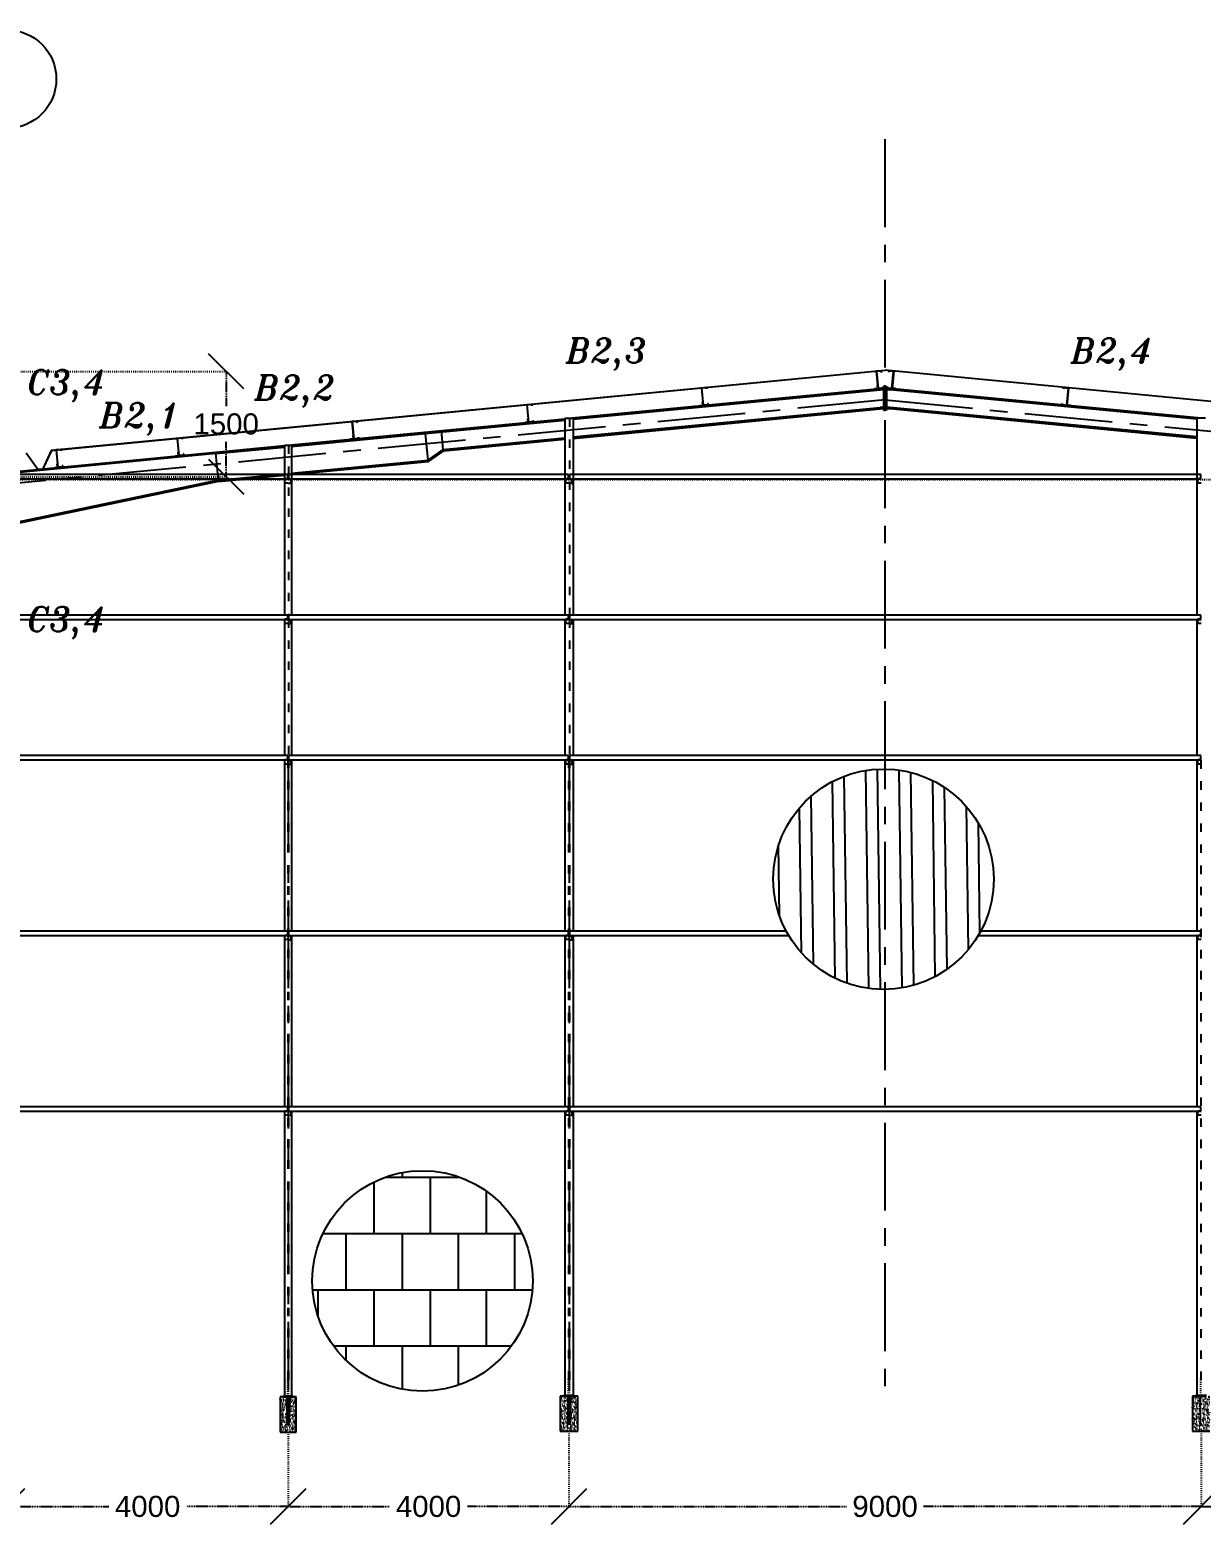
# Model space of a CAD drawing. Header units: inches. Extents: x -15 to 1885144, y -42615 to 866270.
# Drawn here: x 1700358 to 1717034, y 101029 to 122299 of the extents above; entities that cross this region are included whole.
import ezdxf

# ---------------------------------------------------------------- set-up
doc = ezdxf.new("R2010")
doc.units = ezdxf.units.IN
doc.header["$LTSCALE"] = 100
doc.header["$MEASUREMENT"] = 0
for name, pattern in [('CENTER', [2, 1.25, -0.25, 0.25, -0.25]), ('dash line', [30, 12, -18]), ('PHANTOM2', [1.25, 0.625, -0.125, 0.125, -0.125, 0.125, -0.125])]:
    doc.linetypes.add(name, pattern=pattern)
for name, color, linetype in [('axis', 8, 'PHANTOM2'), ('bolt', 1, 'Continuous'), ('corrugated sheet', 6, 'Continuous'), ('dimensions', 10, 'PHANTOM2'), ('layout', 7, 'Continuous'), ('pedestal', 9, 'Continuous'), ('purlins', 4, 'Continuous'), ('sections', 3, 'Continuous'), ('text', 3, 'Continuous')]:
    doc.layers.add(name, color=color, linetype=linetype)
doc.styles.get("Standard").update_dxf_attribs({"font": 'arial.ttf'})
doc.styles.add('TEXT-3', font='ITALICT.shx', dxfattribs={"height": 350})
doc.dimstyles.new('Dim_1', dxfattribs={"dimtxt": 300, "dimasz": 500, "dimexe": 0.0625, "dimexo": 0.0625, "dimgap": 100, "dimtad": 0, "dimtih": 1, "dimtoh": 1, "dimdec": 0, "dimzin": 0, "dimdsep": 46, "dimtxsty": 'Standard', "dimblk": 'OBLIQUE', "dimcen": 0.09, "dimclrd": 256, "dimclre": 256, "dimclrt": 256, "dimadec": 0, "dimazin": 0, "dimtm": 1e-09, "dimtfac": 1, "dimtdec": 0, "dimtofl": 0, "dimtmove": 0, "dimatfit": 3, "dimfxl": 1, "dimtfillclr": 256, "dimtolj": 1, "dimtzin": 0, "dimlwe": -1, "dimarcsym": 0})

# ---------------------------------------------------------------- blocks, each defined once
blk = doc.blocks.new('*U1408')
at = {"layer": 'purlins', "ltscale": 10}
h = blk.add_hatch(color=256, dxfattribs=at)
h.dxf.hatch_style = 1
h.paths.add_polyline_path([(124, -228), (129, -228), (129, -218), (124, -218)])
for p, q in [((124, -1), (54, -1)), ((54, -1), (54, -21)), ((54, -21), (56, -21)), ((56, -21), (56, -3)), ((56, -3), (122, -3)), ((122, -249), (122, -3)), ((124, -1), (124, -251)), ((129, -201), (124, -201)), ((129, -246), (129, -201)), ((54, -251), (54, -231)), ((54, -231), (56, -231)), ((124, -251), (54, -251)), ((56, -231), (56, -249)), ((56, -249), (122, -249)), ((129, -218), (124, -218)), ((129, -228), (124, -228)), ((124, -251), (174, -251)), ((174, -246), (129, -246)), ((174, -251), (174, -246))]:
    blk.add_line(p, q, dxfattribs=at)
blk = doc.blocks.new('*U1410')
at = {"layer": 'sections', "color": 0, "linetype": 'ByBlock', "lineweight": -2, "transparency": 16777216, "rotation": 354.5164095555347}
for p in [(1647534, 259923), (1650023, 259684), (1652511, 259445), (1655000, 259206), (1657489, 258968)]:
    blk.add_blockref('*U1408', p, dxfattribs=at)
blk = doc.blocks.new('*U1411')
at = {"layer": 'purlins', "ltscale": 10}
h = blk.add_hatch(color=256, dxfattribs=at)
h.dxf.hatch_style = 1
h.paths.add_polyline_path([(124, -228), (129, -228), (129, -218), (124, -218)])
for p, q in [((124, -1), (54, -1)), ((54, -1), (54, -21)), ((54, -21), (56, -21)), ((56, -21), (56, -3)), ((56, -3), (122, -3)), ((122, -249), (122, -3)), ((124, -1), (124, -251)), ((129, -201), (124, -201)), ((129, -246), (129, -201)), ((54, -251), (54, -231)), ((54, -231), (56, -231)), ((124, -251), (54, -251)), ((56, -231), (56, -249)), ((56, -249), (122, -249)), ((129, -218), (124, -218)), ((129, -228), (124, -228)), ((124, -251), (174, -251)), ((174, -246), (129, -246)), ((174, -251), (174, -246))]:
    blk.add_line(p, q, dxfattribs=at)
blk = doc.blocks.new('*U1412')
at = {"layer": 'sections', "color": 0, "linetype": 'ByBlock', "lineweight": -2, "transparency": 16777216, "rotation": 354.5164095555347}
for p in [(1647534, 259923), (1650023, 259684), (1652511, 259445), (1655000, 259206), (1657489, 258968)]:
    blk.add_blockref('*U1411', p, dxfattribs=at)
blk = doc.blocks.new('_Oblique')
at = {"color": 0, "linetype": 'ByBlock', "lineweight": -2}
blk.add_line((-0.5, -0.5), (0.5, 0.5), dxfattribs=at)
blk = doc.blocks.new('*D1445')
at = {"layer": 'Defpoints', "color": 0, "ltscale": 0.01, "transparency": 16777216}
for p in [(0, 115901), (1727174, 115901), (1725274, 113901)]:
    blk.add_point(p, dxfattribs=at)
at = {"layer": 'dimensions', "linetype": 'dash line', "ltscale": 0.01, "transparency": 16777216}
for p, q in [((0, 115901), (1727174, 115901)), ((1725274, 113901), (1727174, 113901))]:
    blk.add_line(p, q, dxfattribs=at)
at = {"layer": 'dimensions', "lineweight": -2, "ltscale": 0.01, "transparency": 16777216}
for p, q in [((1727174, 115901), (1727174, 115154)), ((1727174, 113901), (1727174, 114648))]:
    blk.add_line(p, q, dxfattribs=at)
at = {"layer": 'dimensions', "lineweight": -2, "ltscale": 0.01, "transparency": 16777216, "xscale": 500, "yscale": 500, "zscale": 500}
for p, rotation in [((1727174, 115901), 90), ((1727174, 113901), 270)]:
    blk.add_blockref('_Oblique', p, dxfattribs=dict(at, rotation=rotation))
at = {"layer": 'dimensions', "ltscale": 0.01, "transparency": 16777216, "insert": (1727174, 114901), "char_height": 300, "attachment_point": 5}
blk.add_mtext('\\A1;2000', dxfattribs=at)
blk = doc.blocks.new('*D1431')
at = {"layer": 'Defpoints', "color": 0, "ltscale": 0.01, "transparency": 16777216}
for p in [(1700029, 117438), (1703153, 117438), (1700029, 115938)]:
    blk.add_point(p, dxfattribs=at)
at = {"layer": 'dimensions', "linetype": 'dash line', "ltscale": 0.01, "transparency": 16777216}
for p, q in [((1700029, 117438), (1703153, 117438)), ((1700029, 115938), (1703153, 115938))]:
    blk.add_line(p, q, dxfattribs=at)
at = {"layer": 'dimensions', "lineweight": -2, "ltscale": 0.01, "transparency": 16777216}
for p, q in [((1703153, 117438), (1703153, 116942)), ((1703153, 115938), (1703153, 116435))]:
    blk.add_line(p, q, dxfattribs=at)
at = {"layer": 'dimensions', "lineweight": -2, "ltscale": 0.01, "transparency": 16777216, "xscale": 500, "yscale": 500, "zscale": 500}
for p, rotation in [((1703153, 117438), 90), ((1703153, 115938), 270)]:
    blk.add_blockref('_Oblique', p, dxfattribs=dict(at, rotation=rotation))
at = {"layer": 'dimensions', "ltscale": 0.01, "transparency": 16777216, "insert": (1703153, 116688), "char_height": 300, "attachment_point": 5}
blk.add_mtext('\\A1;1500', dxfattribs=at)
blk = doc.blocks.new('*D1426')
at = {"layer": 'Defpoints', "color": 0, "ltscale": 0.01, "transparency": 16777216}
for p in [(1704035, 102340), (1700034, 102131), (1704035, 101279)]:
    blk.add_point(p, dxfattribs=at)
at = {"layer": 'dimensions', "linetype": 'dash line', "ltscale": 0.01, "transparency": 16777216}
for p, q in [((1704035, 102340), (1704035, 101279)), ((1700034, 102131), (1700034, 101279))]:
    blk.add_line(p, q, dxfattribs=at)
at = {"layer": 'dimensions', "lineweight": -2, "ltscale": 0.01, "transparency": 16777216}
for p, q in [((1700034, 101279), (1701481, 101279)), ((1704035, 101279), (1702588, 101279))]:
    blk.add_line(p, q, dxfattribs=at)
at = {"layer": 'dimensions', "lineweight": -2, "ltscale": 0.01, "transparency": 16777216, "xscale": 500, "yscale": 500, "zscale": 500, "rotation": 180}
blk.add_blockref('_Oblique', (1700034, 101279), dxfattribs=at)
at = {"layer": 'dimensions', "lineweight": -2, "ltscale": 0.01, "transparency": 16777216, "xscale": 500, "yscale": 500, "zscale": 500}
blk.add_blockref('_Oblique', (1704035, 101279), dxfattribs=at)
at = {"layer": 'dimensions', "ltscale": 0.01, "transparency": 16777216, "insert": (1702035, 101279), "char_height": 300, "attachment_point": 5}
blk.add_mtext('\\A1;4000', dxfattribs=at)
blk = doc.blocks.new('*D1427')
at = {"layer": 'Defpoints', "color": 0, "ltscale": 0.01, "transparency": 16777216}
for p in [(1704035, 102340), (1708034, 102351), (1708034, 101279)]:
    blk.add_point(p, dxfattribs=at)
at = {"layer": 'dimensions', "linetype": 'dash line', "ltscale": 0.01, "transparency": 16777216}
for p, q in [((1704035, 102340), (1704035, 101279)), ((1708034, 102351), (1708034, 101279))]:
    blk.add_line(p, q, dxfattribs=at)
at = {"layer": 'dimensions', "lineweight": -2, "ltscale": 0.01, "transparency": 16777216}
for p, q in [((1704035, 101279), (1705481, 101279)), ((1708034, 101279), (1706588, 101279))]:
    blk.add_line(p, q, dxfattribs=at)
at = {"layer": 'dimensions', "lineweight": -2, "ltscale": 0.01, "transparency": 16777216, "xscale": 500, "yscale": 500, "zscale": 500, "rotation": 180}
blk.add_blockref('_Oblique', (1704035, 101279), dxfattribs=at)
at = {"layer": 'dimensions', "lineweight": -2, "ltscale": 0.01, "transparency": 16777216, "xscale": 500, "yscale": 500, "zscale": 500}
blk.add_blockref('_Oblique', (1708034, 101279), dxfattribs=at)
at = {"layer": 'dimensions', "ltscale": 0.01, "transparency": 16777216, "insert": (1706035, 101279), "char_height": 300, "attachment_point": 5}
blk.add_mtext('\\A1;4000', dxfattribs=at)
blk = doc.blocks.new('*D1428')
at = {"layer": 'Defpoints', "color": 0, "ltscale": 0.01, "transparency": 16777216}
for p in [(1708034, 102351), (1717034, 102351), (1717034, 101279)]:
    blk.add_point(p, dxfattribs=at)
at = {"layer": 'dimensions', "linetype": 'dash line', "ltscale": 0.01, "transparency": 16777216}
for p, q in [((1708034, 102351), (1708034, 101279)), ((1717034, 102351), (1717034, 101279))]:
    blk.add_line(p, q, dxfattribs=at)
at = {"layer": 'dimensions', "lineweight": -2, "ltscale": 0.01, "transparency": 16777216}
for p, q in [((1708034, 101279), (1711987, 101279)), ((1717034, 101279), (1713082, 101279))]:
    blk.add_line(p, q, dxfattribs=at)
at = {"layer": 'dimensions', "lineweight": -2, "ltscale": 0.01, "transparency": 16777216, "xscale": 500, "yscale": 500, "zscale": 500, "rotation": 180}
blk.add_blockref('_Oblique', (1708034, 101279), dxfattribs=at)
at = {"layer": 'dimensions', "lineweight": -2, "ltscale": 0.01, "transparency": 16777216, "xscale": 500, "yscale": 500, "zscale": 500}
blk.add_blockref('_Oblique', (1717034, 101279), dxfattribs=at)
at = {"layer": 'dimensions', "ltscale": 0.01, "transparency": 16777216, "insert": (1712534, 101279), "char_height": 300, "attachment_point": 5}
blk.add_mtext('\\A1;9000', dxfattribs=at)
blk = doc.blocks.new('*D1429')
at = {"layer": 'Defpoints', "color": 0, "ltscale": 0.01, "transparency": 16777216}
for p in [(1717034, 102351), (1721034, 102351), (1721034, 101279)]:
    blk.add_point(p, dxfattribs=at)
at = {"layer": 'dimensions', "linetype": 'dash line', "ltscale": 0.01, "transparency": 16777216}
for p, q in [((1717034, 102351), (1717034, 101279)), ((1721034, 102351), (1721034, 101279))]:
    blk.add_line(p, q, dxfattribs=at)
at = {"layer": 'dimensions', "lineweight": -2, "ltscale": 0.01, "transparency": 16777216}
for p, q in [((1717034, 101279), (1718481, 101279)), ((1721034, 101279), (1719588, 101279))]:
    blk.add_line(p, q, dxfattribs=at)
at = {"layer": 'dimensions', "lineweight": -2, "ltscale": 0.01, "transparency": 16777216, "xscale": 500, "yscale": 500, "zscale": 500, "rotation": 180}
blk.add_blockref('_Oblique', (1717034, 101279), dxfattribs=at)
at = {"layer": 'dimensions', "lineweight": -2, "ltscale": 0.01, "transparency": 16777216, "xscale": 500, "yscale": 500, "zscale": 500}
blk.add_blockref('_Oblique', (1721034, 101279), dxfattribs=at)
at = {"layer": 'dimensions', "ltscale": 0.01, "transparency": 16777216, "insert": (1719034, 101279), "char_height": 300, "attachment_point": 5}
blk.add_mtext('\\A1;4000', dxfattribs=at)

msp = doc.modelspace()

# ---------------------------------------------------------------- hatches: boundary and pattern name
at = {"layer": 'bolt', "ltscale": 0.01}
h = msp.add_hatch(color=256, dxfattribs=at)
h.dxf.hatch_style = 1
h.paths.add_polyline_path([(1704025.265, 102840.001), (1704025.265, 102850.001), (1704045.265, 102850.001), (1704045.265, 102840.001)])
h = msp.add_hatch(color=256, dxfattribs=at)
h.dxf.hatch_style = 1
h.paths.add_polyline_path([(1708024.378, 102851.287), (1708024.378, 102861.287), (1708044.378, 102861.287), (1708044.378, 102851.287)])
h = msp.add_hatch(color=256, dxfattribs=at)
h.dxf.hatch_style = 1
h.paths.add_polyline_path([(1717024.378, 102851.287), (1717024.378, 102861.287), (1717044.378, 102861.287), (1717044.378, 102851.287)])
at = {"layer": 'layout', "ltscale": 0.01}
h = msp.add_hatch(dxfattribs=at)
h.set_pattern_fill('STEEL', color=256, scale=3802.420809, angle=45.7722199)
h.set_pattern_definition([(90.77222, (1571604.9, 720201.23), (-475.25943, -6.40583), []), (90.77222, (1571434.6, 720367), (-475.25943, -6.40583), [])])
h.paths.add_polyline_path([(1714080.937, 110208.551, 1), (1710942.813, 110208.551, 1)])
h = msp.add_hatch(dxfattribs=at)
h.set_pattern_fill('AR-B88', color=256, scale=100)
h.set_pattern_definition([(0, (51661.1, -45235), (0, 800), []), (90, (51661.06, -45235), (-400, 800), [800, -800])])
h.paths.add_polyline_path([(1707517.64, 104490.359, 1), (1704379.515, 104490.359, 1)])
at = {"layer": 'pedestal', "ltscale": 0.01}
h = msp.add_hatch(dxfattribs=at)
h.set_pattern_fill('AR-CONC', color=256, scale=10)
h.set_pattern_definition([(50, (705452.866, 57978.305), (71.7260183, -6.2752135), [7.5, -82.5]), (355, (705452.87, 57978.305), (-13.8751334, 75.2192134), [6, -66]), (100.4514445, (705458.844, 57977.78), (57.8508847, 68.943999), [6.374019, -70.114211]), (46.1842, (705452.87, 57998.305), (106.724133, -16.551928), [11.25, -123.75]), (96.635635, (705461.76, 57996.93), (93.466195, 97.41186), [9.561034, -105.171376]), (351.184164, (705452.87, 57998.3), (93.466195, 97.41186), [9, -99]), (21, (705462.866, 57993.305), (59.6907052, -40.261889), [7.5, -82.5]), (326, (705462.87, 57993.305), (24.331533, 72.5150045), [6, -66]), (71.451445, (705467.84, 57989.95), (84.0222377, 32.2531153), [6.374019, -70.114211]), (37.5, (705452.866, 57978.305), (1.2159855, 33.2893854), [0, -65.2, 0, -67, 0, -66.25]), (7.5, (705452.866, 57978.305), (26.3069537, 39.4411712), [0, -38.2, 0, -63.7, 0, -25.25]), (327.5, (705430.566, 57978.305), (53.3822436, -2.2554872), [0, -25, 0, -78, 0, -103.5]), (317.5, (705420.566, 57978.305), (58.318617, 10.0104982), [0, -32.5, 0, -51.8, 0, -73.5])])
h.paths.add_polyline_path([(1703920.181, 102340.001), (1703920.181, 102840.001), (1703960.181, 102840.001), (1704025.265, 102840.001), (1704025.265, 102440.001), (1704045.265, 102440.001), (1704045.265, 102840.001), (1704110.181, 102840.001), (1704150.181, 102840.001), (1704150.181, 102340.001)])
h = msp.add_hatch(dxfattribs=at)
h.set_pattern_fill('AR-CONC', color=256, scale=10)
h.set_pattern_definition([(50, (701453.753, 57989.59), (71.7260183, -6.2752135), [7.5, -82.5]), (355, (701453.75, 57989.59), (-13.8751334, 75.2192134), [6, -66]), (100.4514445, (701459.73, 57989.07), (57.8508847, 68.943999), [6.374019, -70.114211]), (46.1842, (701453.75, 58009.59), (106.724133, -16.551928), [11.25, -123.75]), (96.635635, (701462.65, 58008.21), (93.466195, 97.41186), [9.561034, -105.171376]), (351.184164, (701453.75, 58009.59), (93.466195, 97.41186), [9, -99]), (21, (701463.753, 58004.59), (59.6907052, -40.261889), [7.5, -82.5]), (326, (701463.75, 58004.59), (24.331533, 72.5150045), [6, -66]), (71.451445, (701468.73, 58001.236), (84.0222377, 32.2531153), [6.374019, -70.114211]), (37.5, (701453.753, 57989.592), (1.2159855, 33.2893854), [0, -65.2, 0, -67, 0, -66.25]), (7.5, (701453.753, 57989.59), (26.3069537, 39.4411712), [0, -38.2, 0, -63.7, 0, -25.25]), (327.5, (701431.453, 57989.592), (53.3822436, -2.2554872), [0, -25, 0, -78, 0, -103.5]), (317.5, (701421.453, 57989.59), (58.318617, 10.0104982), [0, -32.5, 0, -51.8, 0, -73.5])])
h.paths.add_polyline_path([(1707909.295, 102351.287), (1707909.295, 102851.287), (1707959.295, 102851.287), (1708024.378, 102851.287), (1708024.378, 102451.287), (1708044.378, 102451.287), (1708044.378, 102851.287), (1708109.295, 102851.287), (1708159.295, 102851.287), (1708159.295, 102351.287)])
h = msp.add_hatch(dxfattribs=at)
h.set_pattern_fill('AR-CONC', color=256, scale=10)
h.set_pattern_definition([(50, (692453.753, 57989.59), (71.7260183, -6.2752135), [7.5, -82.5]), (355, (692453.75, 57989.59), (-13.8751334, 75.2192134), [6, -66]), (100.4514445, (692459.73, 57989.07), (57.8508847, 68.943999), [6.374019, -70.114211]), (46.1842, (692453.75, 58009.59), (106.724133, -16.551928), [11.25, -123.75]), (96.635635, (692462.65, 58008.21), (93.466195, 97.41186), [9.561034, -105.171376]), (351.184164, (692453.75, 58009.59), (93.466195, 97.41186), [9, -99]), (21, (692463.753, 58004.59), (59.6907052, -40.261889), [7.5, -82.5]), (326, (692463.75, 58004.59), (24.331533, 72.5150045), [6, -66]), (71.451445, (692468.73, 58001.236), (84.0222377, 32.2531153), [6.374019, -70.114211]), (37.5, (692453.753, 57989.592), (1.2159855, 33.2893854), [0, -65.2, 0, -67, 0, -66.25]), (7.5, (692453.753, 57989.59), (26.3069537, 39.4411712), [0, -38.2, 0, -63.7, 0, -25.25]), (327.5, (692431.453, 57989.592), (53.3822436, -2.2554872), [0, -25, 0, -78, 0, -103.5]), (317.5, (692421.453, 57989.59), (58.318617, 10.0104982), [0, -32.5, 0, -51.8, 0, -73.5])])
h.paths.add_polyline_path([(1716909.295, 102351.287), (1716909.295, 102851.287), (1716959.295, 102851.287), (1717024.378, 102851.287), (1717024.378, 102451.287), (1717044.378, 102451.287), (1717044.378, 102851.287), (1717109.295, 102851.287), (1717159.295, 102851.287), (1717159.295, 102351.287)])
at = {"layer": 'purlins', "ltscale": 10}
h = msp.add_hatch(color=256, dxfattribs=at)
h.dxf.hatch_style = 1
h.paths.add_polyline_path([(1700754.687, 116103.868), (1700749.71, 116103.39), (1700750.665, 116093.436), (1700755.642, 116093.914)])
at = {"layer": 'purlins', "ltscale": 0.01}
h = msp.add_hatch(color=256, dxfattribs=at)
h.dxf.hatch_style = 1
h.paths.add_polyline_path([(1704004.371, 115902.448), (1704004.371, 115908.448), (1704014.371, 115908.448), (1704014.371, 115902.448)])
h = msp.add_hatch(color=256, dxfattribs=at)
h.dxf.hatch_style = 1
h.paths.add_polyline_path([(1704064.378, 115902.082), (1704064.378, 115908.082), (1704054.378, 115908.082), (1704054.378, 115902.082)])
h = msp.add_hatch(color=256, dxfattribs=at)
h.dxf.hatch_style = 1
h.paths.add_polyline_path([(1708004.371, 115902.448), (1708004.371, 115908.448), (1708014.371, 115908.448), (1708014.371, 115902.448)])
h = msp.add_hatch(color=256, dxfattribs=at)
h.dxf.hatch_style = 1
h.paths.add_polyline_path([(1708064.378, 115902.082), (1708064.378, 115908.082), (1708054.378, 115908.082), (1708054.378, 115902.082)])
h = msp.add_hatch(color=256, dxfattribs=at)
h.dxf.hatch_style = 1
h.paths.add_polyline_path([(1717004.371, 115902.448), (1717004.371, 115908.448), (1717014.371, 115908.448), (1717014.371, 115902.448)])
h = msp.add_hatch(color=256, dxfattribs=at)
h.dxf.hatch_style = 1
h.paths.add_polyline_path([(1704004.371, 113902.448), (1704004.371, 113908.448), (1704014.371, 113908.448), (1704014.371, 113902.448)])
h = msp.add_hatch(color=256, dxfattribs=at)
h.dxf.hatch_style = 1
h.paths.add_polyline_path([(1704064.378, 113902.082), (1704064.378, 113908.082), (1704054.378, 113908.082), (1704054.378, 113902.082)])
h = msp.add_hatch(color=256, dxfattribs=at)
h.dxf.hatch_style = 1
h.paths.add_polyline_path([(1708004.371, 113902.448), (1708004.371, 113908.448), (1708014.371, 113908.448), (1708014.371, 113902.448)])
h = msp.add_hatch(color=256, dxfattribs=at)
h.dxf.hatch_style = 1
h.paths.add_polyline_path([(1708064.378, 113902.082), (1708064.378, 113908.082), (1708054.378, 113908.082), (1708054.378, 113902.082)])
h = msp.add_hatch(color=256, dxfattribs=at)
h.dxf.hatch_style = 1
h.paths.add_polyline_path([(1717004.371, 113902.448), (1717004.371, 113908.448), (1717014.371, 113908.448), (1717014.371, 113902.448)])
h = msp.add_hatch(color=256, dxfattribs=at)
h.dxf.hatch_style = 1
h.paths.add_polyline_path([(1704004.371, 111902.448), (1704004.371, 111908.448), (1704014.371, 111908.448), (1704014.371, 111902.448)])
h = msp.add_hatch(color=256, dxfattribs=at)
h.dxf.hatch_style = 1
h.paths.add_polyline_path([(1704064.378, 111902.082), (1704064.378, 111908.082), (1704054.378, 111908.082), (1704054.378, 111902.082)])
h = msp.add_hatch(color=256, dxfattribs=at)
h.dxf.hatch_style = 1
h.paths.add_polyline_path([(1708004.371, 111902.448), (1708004.371, 111908.448), (1708014.371, 111908.448), (1708014.371, 111902.448)])
h = msp.add_hatch(color=256, dxfattribs=at)
h.dxf.hatch_style = 1
h.paths.add_polyline_path([(1708064.378, 111902.082), (1708064.378, 111908.082), (1708054.378, 111908.082), (1708054.378, 111902.082)])
h = msp.add_hatch(color=256, dxfattribs=at)
h.dxf.hatch_style = 1
h.paths.add_polyline_path([(1717004.371, 111902.448), (1717004.371, 111908.448), (1717014.371, 111908.448), (1717014.371, 111902.448)])
h = msp.add_hatch(color=256, dxfattribs=at)
h.dxf.hatch_style = 1
h.paths.add_polyline_path([(1704004.371, 109402.448), (1704004.371, 109408.448), (1704014.371, 109408.448), (1704014.371, 109402.448)])
h = msp.add_hatch(color=256, dxfattribs=at)
h.dxf.hatch_style = 1
h.paths.add_polyline_path([(1704064.378, 109402.082), (1704064.378, 109408.082), (1704054.378, 109408.082), (1704054.378, 109402.082)])
h = msp.add_hatch(color=256, dxfattribs=at)
h.dxf.hatch_style = 1
h.paths.add_polyline_path([(1708004.371, 109402.448), (1708004.371, 109408.448), (1708014.371, 109408.448), (1708014.371, 109402.448)])
h = msp.add_hatch(color=256, dxfattribs=at)
h.dxf.hatch_style = 1
h.paths.add_polyline_path([(1708064.378, 109402.082), (1708064.378, 109408.082), (1708054.378, 109408.082), (1708054.378, 109402.082)])
h = msp.add_hatch(color=256, dxfattribs=at)
h.dxf.hatch_style = 1
h.paths.add_polyline_path([(1717004.371, 109402.448), (1717004.371, 109408.448), (1717014.371, 109408.448), (1717014.371, 109402.448)])
h = msp.add_hatch(color=256, dxfattribs=at)
h.dxf.hatch_style = 1
h.paths.add_polyline_path([(1704004.371, 106902.448), (1704004.371, 106908.448), (1704014.371, 106908.448), (1704014.371, 106902.448)])
h = msp.add_hatch(color=256, dxfattribs=at)
h.dxf.hatch_style = 1
h.paths.add_polyline_path([(1704064.378, 106902.082), (1704064.378, 106908.082), (1704054.378, 106908.082), (1704054.378, 106902.082)])
h = msp.add_hatch(color=256, dxfattribs=at)
h.dxf.hatch_style = 1
h.paths.add_polyline_path([(1708004.371, 106902.448), (1708004.371, 106908.448), (1708014.371, 106908.448), (1708014.371, 106902.448)])
h = msp.add_hatch(color=256, dxfattribs=at)
h.dxf.hatch_style = 1
h.paths.add_polyline_path([(1708064.378, 106902.082), (1708064.378, 106908.082), (1708054.378, 106908.082), (1708054.378, 106902.082)])
h = msp.add_hatch(color=256, dxfattribs=at)
h.dxf.hatch_style = 1
h.paths.add_polyline_path([(1717004.371, 106902.448), (1717004.371, 106908.448), (1717014.371, 106908.448), (1717014.371, 106902.448)])
at = {"layer": 'sections', "ltscale": 10}
h = msp.add_hatch(color=256, dxfattribs=at)
h.dxf.hatch_style = 1
h.paths.add_polyline_path([(1712534.378, 117118.908), (1712534.378, 117138.908), (1712514.378, 117138.908), (1712514.378, 117118.908)])
h.paths.add_polyline_path([(1712534.378, 116988.908), (1712514.378, 116988.908), (1712514.378, 116968.908), (1712534.378, 116968.908)])
h = msp.add_hatch(color=256, dxfattribs=at)
h.dxf.hatch_style = 1
h.paths.add_polyline_path([(1712554.378, 117118.908), (1712554.378, 117138.908), (1712534.378, 117138.908), (1712534.378, 117118.908)])
h.paths.add_polyline_path([(1712534.378, 116968.908), (1712554.378, 116968.908), (1712554.378, 116988.908), (1712534.378, 116988.908)])

# ---------------------------------------------------------------- linework, layer by layer
at = {"layer": 'axis', "linetype": 'CENTER', "ltscale": 10}
for p, q in [((1712533.022, 120740.973), (1712533.022, 102931.287)), ((1712533.022, 120740.973), (1712533.022, 102931.287)), ((1712533.022, 120740.973), (1712533.022, 102931.287)), ((1712533.022, 120740.973), (1712533.022, 102931.287)), ((1712533.022, 120740.973), (1712533.022, 102931.287)), ((1712534.378, 117031.287), (1700034.378, 115831.287)), ((1712534.378, 117031.287), (1725254.378, 115810.167)), ((1704034.378, 111908.082), (1704034.378, 102931.287)), ((1704034.378, 111908.082), (1704034.378, 102931.287)), ((1704034.378, 111908.082), (1704034.378, 102931.287)), ((1704034.378, 111908.082), (1704034.378, 102931.287)), ((1704034.378, 111908.082), (1704034.378, 102931.287)), ((1704034.378, 111908.082), (1704034.378, 102931.287)), ((1704034.378, 111908.082), (1704034.378, 102931.287)), ((1708034.378, 111908.082), (1708034.378, 102931.287)), ((1708034.378, 111908.082), (1708034.378, 102931.287)), ((1708034.378, 111908.082), (1708034.378, 102931.287)), ((1708034.378, 111908.082), (1708034.378, 102931.287)), ((1708034.378, 111908.082), (1708034.378, 102931.287)), ((1708034.378, 111908.082), (1708034.378, 102931.287))]:
    msp.add_line(p, q, dxfattribs=at)
at = {"layer": 'bolt', "ltscale": 0.01}
for p, q in [((1704025.265, 102850.001), (1704025.265, 102840.001)), ((1704025.265, 102440.001), (1704025.265, 102840.001)), ((1704045.265, 102850.001), (1704045.265, 102840.001)), ((1704045.265, 102840.001), (1704045.265, 102440.001)), ((1708024.378, 102861.287), (1708024.378, 102851.287)), ((1708024.378, 102451.287), (1708024.378, 102851.287)), ((1708044.378, 102861.287), (1708044.378, 102851.287)), ((1708044.378, 102851.287), (1708044.378, 102451.287)), ((1717024.378, 102861.287), (1717024.378, 102851.287)), ((1717024.378, 102451.287), (1717024.378, 102851.287)), ((1704045.265, 102440.001), (1704025.265, 102440.001)), ((1708044.378, 102451.287), (1708024.378, 102451.287)), ((1717044.378, 102451.287), (1717024.378, 102451.287))]:
    msp.add_line(p, q, dxfattribs=at)
at = {"layer": 'corrugated sheet', "ltscale": 10}
for p, q in [((1700663.175, 116314.286), (1712534.311, 117453.915)), ((1700663.242, 116313.589), (1712534.378, 117453.218)), ((1725772.475, 116183.061), (1712534.378, 117453.918)), ((1725474.878, 116210.93), (1712534.378, 117453.218)), ((1700663.175, 116314.286), (1700663.242, 116313.589))]:
    msp.add_line(p, q, dxfattribs=at)
at = {"layer": 'layout', "ltscale": 10}
for p, q in [((1708029.378, 116769.589), (1712514.378, 117200.149)), ((1712534.378, 117202.069), (1712534.378, 116910.736)), ((1712534.378, 117202.069), (1712534.378, 116910.736)), ((1717029.378, 116770.549), (1712554.378, 117200.149)), ((1708094.378, 116755.737), (1712514.378, 117180.057)), ((1716974.378, 116755.737), (1712554.378, 117180.057)), ((1708094.378, 116504.588), (1712514.378, 116928.908)), ((1708094.378, 116484.496), (1712514.378, 116908.816)), ((1716974.378, 116504.588), (1712554.378, 116928.908)), ((1716974.378, 116484.496), (1712554.378, 116908.816)), ((1704029.378, 116385.589), (1707974.378, 116764.309)), ((1705992.586, 116553.965), (1705990.674, 116573.873)), ((1705992.586, 116553.965), (1705990.674, 116573.873)), ((1705992.586, 116553.965), (1707974.378, 116744.217)), ((1706244.594, 116327.008), (1706218.792, 116595.773)), ((1700164.378, 116014.549), (1703984.378, 116381.269)), ((1703006.315, 116267.283), (1703984.378, 116361.177)), ((1704084.378, 116370.777), (1705992.586, 116553.965)), ((1706028.899, 116175.704), (1705992.586, 116553.965)), ((1706016.476, 116305.109), (1705992.586, 116553.965)), ((1706244.594, 116327.008), (1707974.378, 116493.068)), ((1706251.759, 116307.604), (1707974.378, 116472.976)), ((1703006.315, 116267.283), (1700164.378, 115994.457)), ((1703006.315, 116267.283), (1703004.404, 116287.191)), ((1703042.628, 115889.022), (1703006.315, 116267.283)), ((1704084.378, 115989.03), (1706028.899, 116175.704)), ((1704084.378, 115968.938), (1706036.064, 116156.3)), ((1706018.387, 116285.201), (1706016.476, 116305.109)), ((1706028.899, 116175.704), (1706244.594, 116327.008)), ((1706028.899, 116175.704), (1706036.064, 116156.3)), ((1706036.064, 116156.3), (1706251.759, 116307.604)), ((1706244.594, 116327.008), (1706251.759, 116307.604)), ((1703042.628, 115889.022), (1703984.378, 115979.43)), ((1703044.539, 115869.114), (1703984.378, 115959.338)), ((1703042.628, 115889.022), (1700164.378, 115287.561)), ((1703044.539, 115869.114), (1700164.378, 115267.253)), ((1703044.539, 115869.114), (1703042.628, 115889.022))]:
    msp.add_line(p, q, dxfattribs=at)
at = {"layer": 'layout', "ltscale": 0.01}
for p, q in [((1707974.378, 116770.069), (1707974.378, 113968.082)), ((1707974.378, 116770.069), (1708094.378, 116770.069)), ((1708094.378, 116770.069), (1708094.378, 113968.082)), ((1716974.378, 116771.944), (1716974.378, 113968.082)), ((1717094.378, 116771.944), (1716974.378, 116771.944)), ((1703984.378, 116386.069), (1703984.378, 113968.082)), ((1703984.378, 116386.069), (1704084.378, 116386.069)), ((1704084.378, 116386.069), (1704084.378, 113968.082)), ((1703984.378, 113908.082), (1703984.378, 111968.082)), ((1704084.378, 113908.082), (1704084.378, 111968.082)), ((1707974.378, 113908.082), (1707974.378, 111968.082)), ((1708094.378, 113908.082), (1708094.378, 111968.082)), ((1716974.378, 113908.082), (1716974.378, 111968.082)), ((1703984.378, 111908.082), (1703984.378, 109468.082)), ((1704084.378, 111908.082), (1704084.378, 109468.082)), ((1707974.378, 111908.082), (1707974.378, 109468.082)), ((1708094.378, 111908.082), (1708094.378, 109468.082)), ((1716974.378, 111908.082), (1716974.378, 109468.082)), ((1703984.378, 109408.082), (1703984.378, 106968.082)), ((1704084.378, 109408.082), (1704084.378, 106968.082)), ((1707974.378, 109408.082), (1707974.378, 106968.082)), ((1708094.378, 109408.082), (1708094.378, 106968.082)), ((1716974.378, 109408.082), (1716974.378, 106968.082)), ((1703984.378, 106908.082), (1703984.378, 102931.287)), ((1704084.378, 106908.082), (1704084.378, 102931.287)), ((1707974.378, 106908.082), (1707974.378, 102931.287)), ((1708094.378, 106908.082), (1708094.378, 102931.287)), ((1716974.378, 106908.082), (1716974.378, 102931.287))]:
    msp.add_line(p, q, dxfattribs=at)
at = {"layer": 'layout', "linetype": 'dash line', "ltscale": 0.1}
for p, q in [((1708039.378, 116770.069), (1708039.378, 113968.082)), ((1704039.378, 116386.069), (1704039.378, 113968.082)), ((1704039.378, 113908.082), (1704039.378, 111968.082)), ((1708039.378, 113908.082), (1708039.378, 111968.082)), ((1704029.378, 111908.082), (1704029.378, 102931.287)), ((1704039.378, 111908.082), (1704039.378, 102931.287)), ((1708029.378, 111908.082), (1708029.378, 102931.287)), ((1708039.378, 111908.082), (1708039.378, 102931.287)), ((1717029.378, 111902.448), (1717029.378, 102931.287))]:
    msp.add_line(p, q, dxfattribs=at)
at = {"layer": 'layout', "ltscale": 0.01}
for centre in [(1712511.875, 110208.551), (1705948.578, 104490.359)]:
    msp.add_circle(centre, 1569.062, dxfattribs=at)
at = {"layer": 'pedestal', "ltscale": 0.01}
for p, q in [((1703970.181, 102840.001), (1703920.181, 102840.001)), ((1703920.181, 102840.001), (1703920.181, 102340.001)), ((1704150.181, 102840.001), (1704100.181, 102840.001)), ((1704150.181, 102340.001), (1704150.181, 102840.001)), ((1707959.295, 102851.287), (1707909.295, 102851.287)), ((1707909.295, 102851.287), (1707909.295, 102351.287)), ((1708159.295, 102851.287), (1708109.295, 102851.287)), ((1708159.295, 102351.287), (1708159.295, 102851.287)), ((1716959.295, 102851.287), (1716909.295, 102851.287)), ((1716909.295, 102851.287), (1716909.295, 102351.287)), ((1703920.181, 102340.001), (1704150.181, 102340.001)), ((1707909.295, 102351.287), (1708159.295, 102351.287)), ((1716909.295, 102351.287), (1717159.295, 102351.287))]:
    msp.add_line(p, q, dxfattribs=at)
at = {"layer": 'purlins', "ltscale": 10}
for p, q in [((1700303.933, 116277.087), (1700472.952, 116044.172)), ((1700304.561, 116279.156), (1700473.58, 116046.242)), ((1700663.242, 116313.589), (1700541.621, 116052.774)), ((1700664.387, 116311.968), (1700542.632, 116050.861)), ((1700663.242, 116313.589), (1700733.902, 116320.373)), ((1700664.387, 116311.968), (1700734.067, 116318.657)), ((1700733.902, 116320.373), (1700803.582, 116327.062)), ((1700734.067, 116318.657), (1700733.902, 116320.373)), ((1700733.902, 116320.373), (1700757.793, 116071.517)), ((1700801.782, 116324.88), (1700736.084, 116318.573)), ((1700759.592, 116073.699), (1700736.084, 116318.573)), ((1700803.502, 116306.962), (1700801.782, 116324.88)), ((1700805.493, 116307.154), (1700803.502, 116306.962)), ((1700803.582, 116327.062), (1700805.493, 116307.154)), ((1700472.952, 116044.172), (1700542.632, 116050.861)), ((1700473.58, 116046.242), (1700541.621, 116052.774)), ((1700707.544, 116071.716), (1700752.338, 116076.016)), ((1700708.021, 116066.739), (1700707.544, 116071.716)), ((1700757.793, 116071.517), (1700708.021, 116066.739)), ((1700748.037, 116120.81), (1700753.015, 116121.288)), ((1700752.338, 116076.016), (1700748.037, 116120.81)), ((1700749.71, 116103.39), (1700754.687, 116103.868)), ((1700750.665, 116093.436), (1700755.642, 116093.914)), ((1700757.793, 116071.517), (1700827.472, 116078.206)), ((1700825.29, 116080.006), (1700759.592, 116073.699)), ((1700825.561, 116098.115), (1700823.57, 116097.923)), ((1700823.57, 116097.923), (1700825.29, 116080.006)), ((1700827.472, 116078.206), (1700825.561, 116098.115))]:
    msp.add_line(p, q, dxfattribs=at)
at = {"layer": 'purlins', "ltscale": 0.01}
for p, q in [((1704029.371, 115968.082), (1700039.378, 115968.082)), ((1704029.371, 115908.448), (1704029.371, 115968.448)), ((1708029.371, 115968.082), (1704039.378, 115968.082)), ((1704039.378, 115968.082), (1704039.378, 115908.082)), ((1708029.371, 115908.448), (1708029.371, 115968.448)), ((1717029.371, 115968.082), (1708039.378, 115968.082)), ((1708039.378, 115968.082), (1708039.378, 115908.082)), ((1717029.371, 115908.448), (1717029.371, 115968.448)), ((1700034.378, 115908.082), (1704034.378, 115908.082)), ((1703989.371, 115902.448), (1703989.371, 115908.448)), ((1704029.371, 115908.448), (1703989.371, 115908.448)), ((1704034.378, 115902.448), (1703989.371, 115902.448)), ((1703989.371, 115848.448), (1703989.371, 115902.448)), ((1704034.371, 115848.448), (1703989.371, 115848.448)), ((1704004.371, 115908.448), (1704004.371, 115902.448)), ((1704014.371, 115908.448), (1704014.371, 115902.448)), ((1704034.378, 115908.082), (1708034.378, 115908.082)), ((1704034.378, 115902.082), (1704079.378, 115902.082)), ((1704034.378, 115848.082), (1704079.378, 115848.082)), ((1704039.378, 115908.082), (1704079.378, 115908.082)), ((1704054.378, 115908.082), (1704054.378, 115902.082)), ((1704064.378, 115908.082), (1704064.378, 115902.082)), ((1704079.378, 115902.082), (1704079.378, 115908.082)), ((1704079.378, 115848.082), (1704079.378, 115902.082)), ((1707989.371, 115902.448), (1707989.371, 115908.448)), ((1708029.371, 115908.448), (1707989.371, 115908.448)), ((1708034.378, 115902.448), (1707989.371, 115902.448)), ((1707989.371, 115848.448), (1707989.371, 115902.448)), ((1708034.371, 115848.448), (1707989.371, 115848.448)), ((1708004.371, 115908.448), (1708004.371, 115902.448)), ((1708014.371, 115908.448), (1708014.371, 115902.448)), ((1708034.378, 115908.082), (1716989.371, 115908.082)), ((1708034.378, 115902.082), (1708079.378, 115902.082)), ((1708034.378, 115848.082), (1708079.378, 115848.082)), ((1708039.378, 115908.082), (1708079.378, 115908.082)), ((1708054.378, 115908.082), (1708054.378, 115902.082)), ((1708064.378, 115908.082), (1708064.378, 115902.082)), ((1708079.378, 115902.082), (1708079.378, 115908.082)), ((1708079.378, 115848.082), (1708079.378, 115902.082)), ((1716989.371, 115902.448), (1716989.371, 115908.448)), ((1717029.371, 115908.448), (1716989.371, 115908.448)), ((1717034.378, 115902.448), (1716989.371, 115902.448)), ((1716989.371, 115848.448), (1716989.371, 115902.448)), ((1717034.371, 115848.448), (1716989.371, 115848.448)), ((1717004.371, 115908.448), (1717004.371, 115902.448)), ((1717014.371, 115908.448), (1717014.371, 115902.448)), ((1700034.378, 113908.082), (1704034.378, 113908.082)), ((1704029.371, 113968.082), (1700039.378, 113968.082)), ((1703989.371, 113902.448), (1703989.371, 113908.448)), ((1704029.371, 113908.448), (1703989.371, 113908.448)), ((1704034.378, 113902.448), (1703989.371, 113902.448)), ((1703989.371, 113848.448), (1703989.371, 113902.448)), ((1704034.371, 113848.448), (1703989.371, 113848.448)), ((1704004.371, 113908.448), (1704004.371, 113902.448)), ((1704014.371, 113908.448), (1704014.371, 113902.448)), ((1704029.371, 113908.448), (1704029.371, 113968.448)), ((1704034.378, 113908.082), (1708034.378, 113908.082)), ((1704034.378, 113902.082), (1704079.378, 113902.082)), ((1704034.378, 113848.082), (1704079.378, 113848.082)), ((1708029.371, 113968.082), (1704039.378, 113968.082)), ((1704039.378, 113968.082), (1704039.378, 113908.082)), ((1704039.378, 113908.082), (1704079.378, 113908.082)), ((1704054.378, 113908.082), (1704054.378, 113902.082)), ((1704064.378, 113908.082), (1704064.378, 113902.082)), ((1704079.378, 113902.082), (1704079.378, 113908.082)), ((1704079.378, 113848.082), (1704079.378, 113902.082)), ((1707989.371, 113902.448), (1707989.371, 113908.448)), ((1708029.371, 113908.448), (1707989.371, 113908.448)), ((1708034.378, 113902.448), (1707989.371, 113902.448)), ((1707989.371, 113848.448), (1707989.371, 113902.448)), ((1708034.371, 113848.448), (1707989.371, 113848.448)), ((1708004.371, 113908.448), (1708004.371, 113902.448)), ((1708014.371, 113908.448), (1708014.371, 113902.448)), ((1708029.371, 113908.448), (1708029.371, 113968.448)), ((1708034.378, 113908.082), (1716989.371, 113908.082)), ((1708034.378, 113902.082), (1708079.378, 113902.082)), ((1708034.378, 113848.082), (1708079.378, 113848.082)), ((1717029.371, 113968.082), (1708039.378, 113968.082)), ((1708039.378, 113968.082), (1708039.378, 113908.082)), ((1708039.378, 113908.082), (1708079.378, 113908.082)), ((1708054.378, 113908.082), (1708054.378, 113902.082)), ((1708064.378, 113908.082), (1708064.378, 113902.082)), ((1708079.378, 113902.082), (1708079.378, 113908.082)), ((1708079.378, 113848.082), (1708079.378, 113902.082)), ((1716989.371, 113902.448), (1716989.371, 113908.448)), ((1717029.371, 113908.448), (1716989.371, 113908.448)), ((1717034.378, 113902.448), (1716989.371, 113902.448)), ((1716989.371, 113848.448), (1716989.371, 113902.448)), ((1717034.371, 113848.448), (1716989.371, 113848.448)), ((1717004.371, 113908.448), (1717004.371, 113902.448)), ((1717014.371, 113908.448), (1717014.371, 113902.448)), ((1717029.371, 113908.448), (1717029.371, 113968.448)), ((1700034.378, 111908.082), (1704034.378, 111908.082)), ((1704029.371, 111968.082), (1700039.378, 111968.082)), ((1703989.371, 111902.448), (1703989.371, 111908.448)), ((1704029.371, 111908.448), (1703989.371, 111908.448)), ((1704034.378, 111902.448), (1703989.371, 111902.448)), ((1703989.371, 111848.448), (1703989.371, 111902.448)), ((1704004.371, 111908.448), (1704004.371, 111902.448)), ((1704014.371, 111908.448), (1704014.371, 111902.448)), ((1704029.371, 111908.448), (1704029.371, 111968.448)), ((1704034.378, 111908.082), (1708034.378, 111908.082)), ((1704034.378, 111902.082), (1704079.378, 111902.082)), ((1708029.371, 111968.082), (1704039.378, 111968.082)), ((1704039.378, 111968.082), (1704039.378, 111908.082)), ((1704039.378, 111908.082), (1704079.378, 111908.082)), ((1704054.378, 111908.082), (1704054.378, 111902.082)), ((1704064.378, 111908.082), (1704064.378, 111902.082)), ((1704079.378, 111902.082), (1704079.378, 111908.082)), ((1704079.378, 111848.082), (1704079.378, 111902.082)), ((1707989.371, 111902.448), (1707989.371, 111908.448)), ((1708029.371, 111908.448), (1707989.371, 111908.448)), ((1708034.378, 111902.448), (1707989.371, 111902.448)), ((1707989.371, 111848.448), (1707989.371, 111902.448)), ((1708004.371, 111908.448), (1708004.371, 111902.448)), ((1708014.371, 111908.448), (1708014.371, 111902.448)), ((1708029.371, 111908.448), (1708029.371, 111968.448)), ((1708034.378, 111908.082), (1716989.371, 111908.082)), ((1708034.378, 111902.082), (1708079.378, 111902.082)), ((1717029.371, 111968.082), (1708039.378, 111968.082)), ((1708039.378, 111968.082), (1708039.378, 111908.082)), ((1708039.378, 111908.082), (1708079.378, 111908.082)), ((1708054.378, 111908.082), (1708054.378, 111902.082)), ((1708064.378, 111908.082), (1708064.378, 111902.082)), ((1708079.378, 111902.082), (1708079.378, 111908.082)), ((1708079.378, 111848.082), (1708079.378, 111902.082)), ((1716989.371, 111902.448), (1716989.371, 111908.448)), ((1717029.371, 111908.448), (1716989.371, 111908.448)), ((1717034.378, 111902.448), (1716989.371, 111902.448)), ((1716989.371, 111848.448), (1716989.371, 111902.448)), ((1717004.371, 111908.448), (1717004.371, 111902.448)), ((1717014.371, 111908.448), (1717014.371, 111902.448)), ((1717029.371, 111908.448), (1717029.371, 111968.448)), ((1704034.371, 111848.448), (1703989.371, 111848.448)), ((1704034.378, 111848.082), (1704079.378, 111848.082)), ((1708034.371, 111848.448), (1707989.371, 111848.448)), ((1708034.378, 111848.082), (1708079.378, 111848.082)), ((1717034.371, 111848.448), (1716989.371, 111848.448)), ((1700034.378, 109408.082), (1704034.378, 109408.082)), ((1704029.371, 109468.082), (1700039.378, 109468.082)), ((1703989.371, 109402.448), (1703989.371, 109408.448)), ((1704029.371, 109408.448), (1703989.371, 109408.448)), ((1704034.378, 109402.448), (1703989.371, 109402.448)), ((1703989.371, 109348.448), (1703989.371, 109402.448)), ((1704034.371, 109348.448), (1703989.371, 109348.448)), ((1704004.371, 109408.448), (1704004.371, 109402.448)), ((1704014.371, 109408.448), (1704014.371, 109402.448)), ((1704029.371, 109408.448), (1704029.371, 109468.448)), ((1704034.378, 109408.082), (1708034.378, 109408.082)), ((1704034.378, 109402.082), (1704079.378, 109402.082)), ((1704034.378, 109348.082), (1704079.378, 109348.082)), ((1708029.371, 109468.082), (1704039.378, 109468.082)), ((1704039.378, 109468.082), (1704039.378, 109408.082)), ((1704039.378, 109408.082), (1704079.378, 109408.082)), ((1704054.378, 109408.082), (1704054.378, 109402.082)), ((1704064.378, 109408.082), (1704064.378, 109402.082)), ((1704079.378, 109402.082), (1704079.378, 109408.082)), ((1704079.378, 109348.082), (1704079.378, 109402.082)), ((1707989.371, 109402.448), (1707989.371, 109408.448)), ((1708029.371, 109408.448), (1707989.371, 109408.448)), ((1708034.378, 109402.448), (1707989.371, 109402.448)), ((1707989.371, 109348.448), (1707989.371, 109402.448)), ((1708034.371, 109348.448), (1707989.371, 109348.448)), ((1708004.371, 109408.448), (1708004.371, 109402.448)), ((1708014.371, 109408.448), (1708014.371, 109402.448)), ((1708029.371, 109408.448), (1708029.371, 109468.448)), ((1708034.378, 109408.082), (1711162.354, 109408.082)), ((1708034.378, 109402.082), (1708079.378, 109402.082)), ((1708034.378, 109348.082), (1708079.378, 109348.082)), ((1711128.523, 109468.082), (1708039.378, 109468.082)), ((1708039.378, 109468.082), (1708039.378, 109408.082)), ((1708039.378, 109408.082), (1708079.378, 109408.082)), ((1708054.378, 109408.082), (1708054.378, 109402.082)), ((1708064.378, 109408.082), (1708064.378, 109402.082)), ((1708079.378, 109402.082), (1708079.378, 109408.082)), ((1708079.378, 109348.082), (1708079.378, 109402.082)), ((1713861.396, 109408.082), (1716989.371, 109408.082)), ((1717029.371, 109468.082), (1713895.227, 109468.082)), ((1716989.371, 109402.448), (1716989.371, 109408.448)), ((1717029.371, 109408.448), (1716989.371, 109408.448)), ((1717034.378, 109402.448), (1716989.371, 109402.448)), ((1716989.371, 109348.448), (1716989.371, 109402.448)), ((1717034.371, 109348.448), (1716989.371, 109348.448)), ((1717004.371, 109408.448), (1717004.371, 109402.448)), ((1717014.371, 109408.448), (1717014.371, 109402.448)), ((1717029.371, 109408.448), (1717029.371, 109468.448)), ((1700034.378, 106908.082), (1704034.378, 106908.082)), ((1704029.371, 106968.082), (1700039.378, 106968.082)), ((1703989.371, 106902.448), (1703989.371, 106908.448)), ((1704029.371, 106908.448), (1703989.371, 106908.448)), ((1704034.378, 106902.448), (1703989.371, 106902.448)), ((1703989.371, 106848.448), (1703989.371, 106902.448)), ((1704034.371, 106848.448), (1703989.371, 106848.448)), ((1704004.371, 106908.448), (1704004.371, 106902.448)), ((1704014.371, 106908.448), (1704014.371, 106902.448)), ((1704029.371, 106908.448), (1704029.371, 106968.448)), ((1704034.378, 106908.082), (1708034.378, 106908.082)), ((1704034.378, 106902.082), (1704079.378, 106902.082)), ((1704034.378, 106848.082), (1704079.378, 106848.082)), ((1708029.371, 106968.082), (1704039.378, 106968.082)), ((1704039.378, 106968.082), (1704039.378, 106908.082)), ((1704039.378, 106908.082), (1704079.378, 106908.082)), ((1704054.378, 106908.082), (1704054.378, 106902.082)), ((1704064.378, 106908.082), (1704064.378, 106902.082)), ((1704079.378, 106902.082), (1704079.378, 106908.082)), ((1704079.378, 106848.082), (1704079.378, 106902.082)), ((1707989.371, 106902.448), (1707989.371, 106908.448)), ((1708029.371, 106908.448), (1707989.371, 106908.448)), ((1708034.378, 106902.448), (1707989.371, 106902.448)), ((1707989.371, 106848.448), (1707989.371, 106902.448)), ((1708034.371, 106848.448), (1707989.371, 106848.448)), ((1708004.371, 106908.448), (1708004.371, 106902.448)), ((1708014.371, 106908.448), (1708014.371, 106902.448)), ((1708029.371, 106908.448), (1708029.371, 106968.448)), ((1708034.378, 106908.082), (1716989.371, 106908.082)), ((1708034.378, 106902.082), (1708079.378, 106902.082)), ((1708034.378, 106848.082), (1708079.378, 106848.082)), ((1717029.371, 106968.082), (1708039.378, 106968.082)), ((1708039.378, 106968.082), (1708039.378, 106908.082)), ((1708039.378, 106908.082), (1708079.378, 106908.082)), ((1708054.378, 106908.082), (1708054.378, 106902.082)), ((1708064.378, 106908.082), (1708064.378, 106902.082)), ((1708079.378, 106902.082), (1708079.378, 106908.082)), ((1708079.378, 106848.082), (1708079.378, 106902.082)), ((1716989.371, 106902.448), (1716989.371, 106908.448)), ((1717029.371, 106908.448), (1716989.371, 106908.448)), ((1717034.378, 106902.448), (1716989.371, 106902.448)), ((1716989.371, 106848.448), (1716989.371, 106902.448)), ((1717034.371, 106848.448), (1716989.371, 106848.448)), ((1717004.371, 106908.448), (1717004.371, 106902.448)), ((1717014.371, 106908.448), (1717014.371, 106902.448)), ((1717029.371, 106908.448), (1717029.371, 106968.448))]:
    msp.add_line(p, q, dxfattribs=at)
at = {"layer": 'sections', "ltscale": 10}
for p, q in [((1712514.378, 117200.149), (1712463.328, 117195.248)), ((1712514.378, 117223.908), (1712514.378, 116883.908)), ((1712534.378, 117223.908), (1712514.378, 117223.908)), ((1712534.378, 116883.908), (1712534.378, 117223.908)), ((1712534.378, 116883.908), (1712534.378, 117223.908)), ((1712534.378, 117223.908), (1712554.378, 117223.908)), ((1712554.378, 117223.908), (1712554.378, 116883.908)), ((1712554.378, 117200.149), (1712605.428, 117195.248)), ((1712514.378, 117180.057), (1712463.328, 117175.156)), ((1712514.378, 117138.908), (1712534.378, 117138.908)), ((1712514.378, 117118.908), (1712534.378, 117118.908)), ((1712514.378, 116988.908), (1712534.378, 116988.908)), ((1712554.378, 117138.908), (1712534.378, 117138.908)), ((1712554.378, 117118.908), (1712534.378, 117118.908)), ((1712554.378, 116988.908), (1712534.378, 116988.908)), ((1712554.378, 117180.057), (1712605.428, 117175.156)), ((1712514.378, 116928.908), (1712463.328, 116924.007)), ((1712514.378, 116908.816), (1712463.328, 116903.915)), ((1712514.378, 116968.908), (1712534.378, 116968.908)), ((1712514.378, 116883.908), (1712534.378, 116883.908)), ((1712554.378, 116968.908), (1712534.378, 116968.908)), ((1712554.378, 116883.908), (1712534.378, 116883.908)), ((1712554.378, 116928.908), (1712605.428, 116924.007)), ((1712554.378, 116908.816), (1712605.428, 116903.915)), ((1700803.582, 116327.062), (1700733.902, 116320.373))]:
    msp.add_line(p, q, dxfattribs=at)
at = {"layer": 'sections', "ltscale": 0.01}
for p, q in [((1703985.181, 103094.795), (1703985.181, 102850.001)), ((1704085.181, 103094.795), (1704085.181, 102850.001)), ((1707974.295, 103106.082), (1707974.295, 102861.287)), ((1708094.295, 103106.082), (1708094.295, 102861.287)), ((1716974.295, 103106.082), (1716974.295, 102861.287)), ((1704100.181, 102850.001), (1703970.181, 102850.001)), ((1703970.181, 102850.001), (1703970.181, 102840.001)), ((1703970.181, 102840.001), (1704100.181, 102840.001)), ((1704100.181, 102840.001), (1704100.181, 102850.001)), ((1708109.295, 102861.287), (1707959.295, 102861.287)), ((1707959.295, 102861.287), (1707959.295, 102851.287)), ((1707959.295, 102851.287), (1708109.295, 102851.287)), ((1708109.295, 102851.287), (1708109.295, 102861.287)), ((1717109.295, 102861.287), (1716959.295, 102861.287)), ((1716959.295, 102861.287), (1716959.295, 102851.287)), ((1716959.295, 102851.287), (1717109.295, 102851.287))]:
    msp.add_line(p, q, dxfattribs=at)
at = {"layer": 'sections', "linetype": 'dash line', "ltscale": 0.01}
for p, q in [((1704030.265, 102850.001), (1704030.265, 103094.795)), ((1704040.265, 102850.001), (1704040.265, 103094.795)), ((1708029.378, 102861.287), (1708029.378, 103106.082)), ((1708039.378, 102861.287), (1708039.378, 103106.082)), ((1717029.378, 102861.287), (1717029.378, 103106.082))]:
    msp.add_line(p, q, dxfattribs=at)
at = {"layer": 'text', "ltscale": 10}
msp.add_circle((1700034.346, 121598.934), 700, dxfattribs=at)

# ---------------------------------------------------------------- block references
at = {"layer": 'sections', "xscale": -1}
msp.add_blockref('*U1412', (3360068.756, -142469.253), dxfattribs=at)
at = {"layer": 'sections'}
msp.add_blockref('*U1410', (65000, -142469.253), dxfattribs=at)

# ---------------------------------------------------------------- texts
at = {"layer": 'text', "linetype": 'Continuous', "style": 'TEXT-3'}
for s, p in [('B2,3', (1707989.397, 117560.45)), ('B2,4', (1715177.754, 117560.45)), ('C3,4', (1700319.438, 117109.182)), ('B2,2', (1703554.372, 117033.254)), ('B2,1', (1701345.111, 116637.859)), ('C3,4', (1700319.438, 113737.215))]:
    msp.add_text(s, height=350, dxfattribs=at).set_placement(p)

# ---------------------------------------------------------------- dimensions: what is measured, and where the dimension line sits
at = {"layer": 'dimensions', "ltscale": 0.01}
dim = msp.add_linear_dim(base=(1703152.62, 117438.448), p1=(1700029.371, 115938.448), p2=(1700029.371, 117438.448), angle=90, dimstyle='Dim_1', dxfattribs=at)
dim.commit()
dim.dimension.update_dxf_attribs({"geometry": '*D1431', "text_midpoint": (1703152.62, 116688.448)})
dim = msp.add_linear_dim(base=(1727174.061, 115901.287), p1=(1725274.378, 113901.287), p2=(0, 115901.287), angle=90, text='2000', dimstyle='Dim_1', override={"dimtmove": 1}, dxfattribs=at)
dim.commit()
dim.dimension.update_dxf_attribs({"geometry": '*D1445', "text_midpoint": (1727174.061, 114901.287)})
for base, p1, p2, picture, middle in [((1704035.181, 101278.757), (1700034.378, 102131.287), (1704035.181, 102340.001), '*D1426', (1702034.78, 101278.757)), ((1708034.295, 101278.757), (1704035.181, 102340.001), (1708034.295, 102351.287), '*D1427', (1706034.738, 101278.757))]:
    dim = msp.add_linear_dim(base=base, p1=p1, p2=p2, text='4000', dimstyle='Dim_1', override={"dimtmove": 1}, dxfattribs=at)
    dim.commit()
    dim.dimension.update_dxf_attribs({"geometry": picture, "text_midpoint": middle})
for base, p1, p2, picture, middle in [((1717034.295, 101278.757), (1708034.295, 102351.287), (1717034.295, 102351.287), '*D1428', (1712534.295, 101278.757)), ((1721034.378, 101278.757), (1717034.295, 102351.287), (1721034.378, 102351.287), '*D1429', (1719034.336, 101278.757))]:
    dim = msp.add_linear_dim(base=base, p1=p1, p2=p2, dimstyle='Dim_1', override={"dimtmove": 1}, dxfattribs=at)
    dim.commit()
    dim.dimension.update_dxf_attribs({"geometry": picture, "text_midpoint": middle})

doc.saveas('drawing.dxf')
